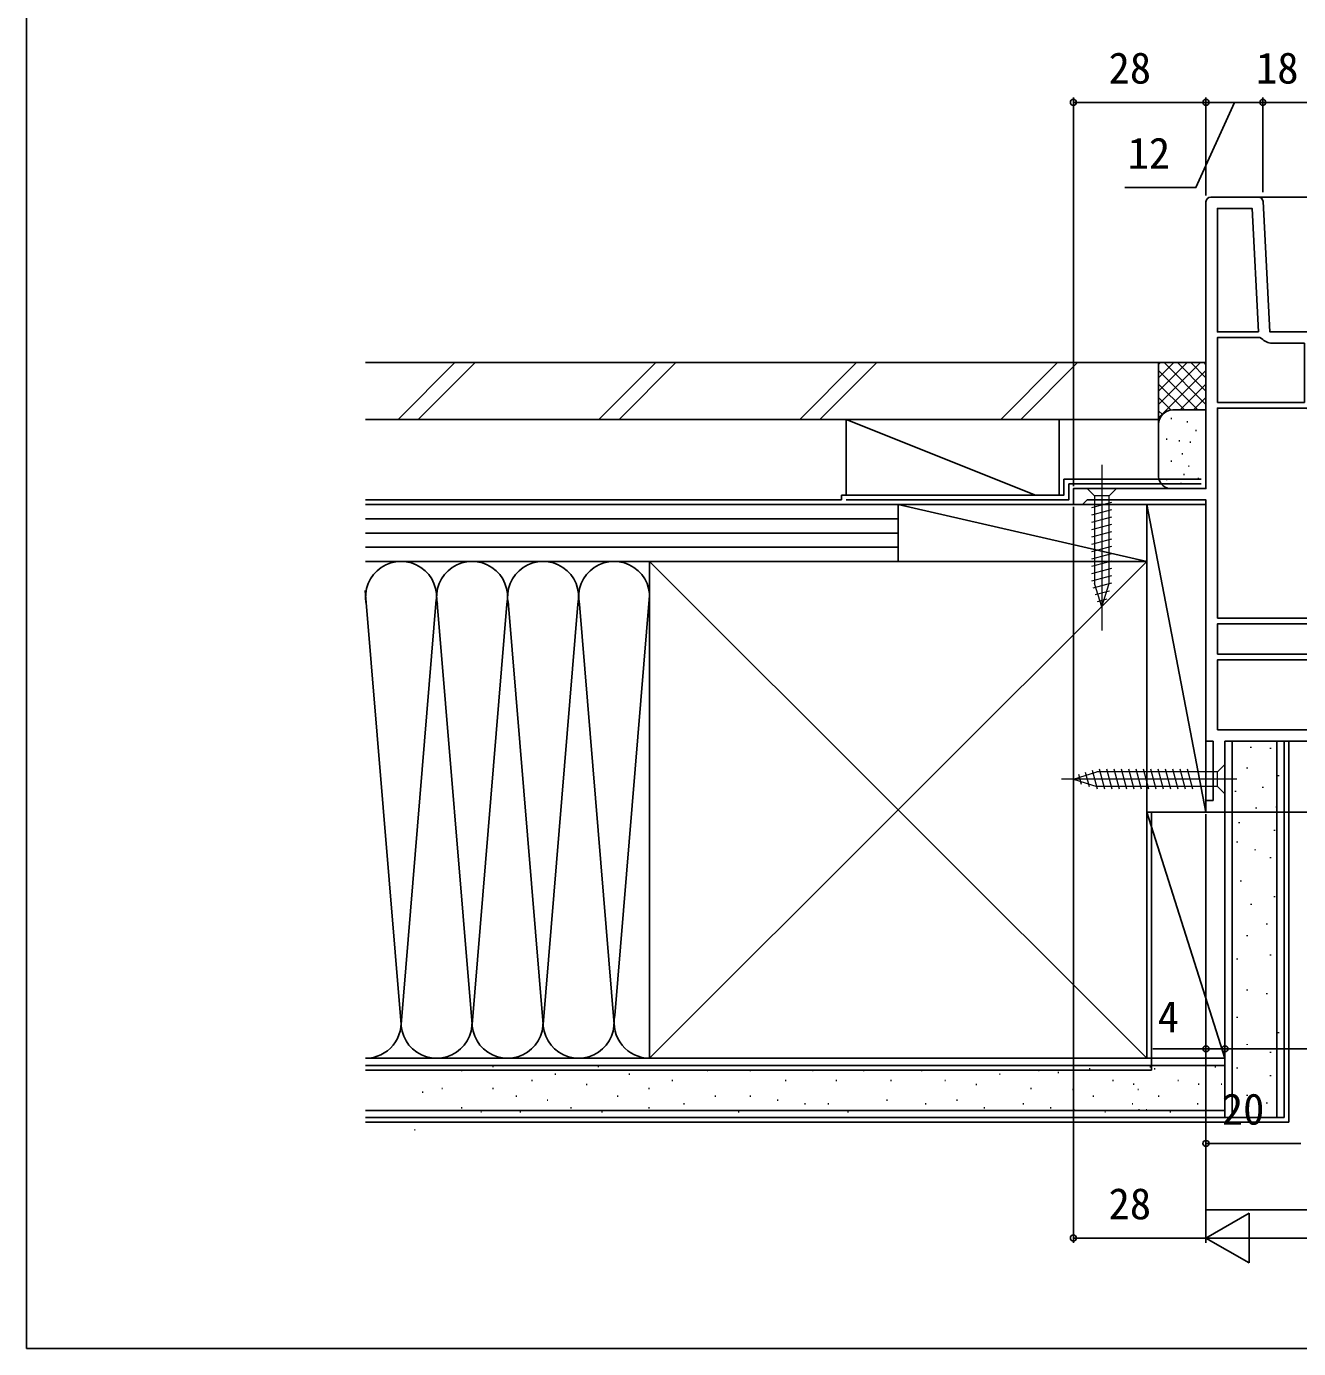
# Model space of a CAD drawing. Units: millimetres, scale not verified. Extents: x -525 to 525, y -783 to 778.
# Drawn here: x -525 to -256.3, y -782.7 to -503.3 of the extents above; entities that cross this region are included whole.
import ezdxf
from ezdxf.enums import TextEntityAlignment as Align

# ---------------------------------------------------------------- set-up
doc = ezdxf.new("R2010")
doc.units = ezdxf.units.MM
doc.header["$LTSCALE"] = 4
for name, color, linetype in [('0-3_YKK_11', 7, 'Continuous'), ('0-4_YKK_12', 2, 'Continuous'), ('0-7_YKK_D', 6, 'Continuous'), ('0-8_YKK_ZWAK', 7, 'Continuous'), ('0-9_YSS_K', 3, 'Continuous'), ('0-A_YSS_KE', 3, 'Continuous')]:
    doc.layers.add(name, color=color, linetype=linetype)
doc.layers.add('0-5_YKK_13', color=4, linetype='Continuous', lineweight=18)
doc.styles.add('ＭＳ ゴシック', font='')
doc.styles.get('ＭＳ ゴシック').set_extended_font_data('MS Gothic')

msp = doc.modelspace()

# ---------------------------------------------------------------- linework, layer by layer
at = {"layer": '0-3_YKK_11'}
msp.add_line((-264.82, -539.36), (-274.871, -539.36), dxfattribs=at)
for points in [[(-275.871, -540.36), (-275.871, -600.96), (-303.871, -600.96), (-303.871, -604.36), (-301.971, -604.36), (-301.471, -603.86), (-300.971, -603.36), (-275.871, -603.36), (-275.871, -654.36), (-274.371, -654.36), (-274.371, -666.86), (-275.871, -666.86), (-275.871, -669.36), (-271.871, -669.36), (-271.871, -654.36), (-219.871, -654.36), (-219.871, -652.56), (-221.871, -652.56), (-221.871, -627.86), (-225.171, -627.86)], [(-247.045, -574.075), (-252.671, -575.068), (-252.671, -570.26), (-247.315, -570.26), (-246.447, -570.802), (-245.871, -570.483), (-245.871, -567.86), (-262.378, -567.86), (-263.822, -540.308)], [(-264.114, -569.237), (-264.496, -569.06), (-273.471, -569.06), (-273.471, -582.76)], [(-273.471, -582.76), (-255.071, -582.76), (-255.071, -570.26), (-261.903, -570.26)], [(-273.471, -628.36), (-273.471, -583.96), (-254.671, -583.96), (-254.326, -584.098)], [(-252.471, -626.46), (-252.471, -628.36), (-273.471, -628.36)], [(-247.582, -637.337), (-247.964, -637.16), (-273.471, -637.16), (-273.471, -651.96)], [(-273.471, -651.96), (-247.071, -651.96), (-247.071, -638.053), (-247.248, -637.671)]]:
    msp.add_lwpolyline(points, dxfattribs=at)
for points in [[(-264.781, -567.86), (-266.149, -541.76), (-273.471, -541.76), (-273.471, -567.86)], [(-273.471, -635.96), (-248.271, -635.96), (-248.271, -629.56), (-273.471, -629.56)]]:
    msp.add_lwpolyline(points, close=True, dxfattribs=at)
for centre, radius, start, end in [((-274.871, -540.36), 1, 90.00001, 179.99999), ((-264.82, -540.36), 1, 3.00003, 90), ((-261.903, -567.36), 2.9, 220.32022, 270.00001)]:
    msp.add_arc(centre, radius, start, end, dxfattribs=at)
at = {"layer": '0-4_YKK_12'}
for p, q in [((-265.873, -539.36), (2.602, -539.36)), ((-273.424, -669.36), (2.602, -669.36))]:
    msp.add_line(p, q, dxfattribs=at)
at = {"layer": '0-5_YKK_13'}
for p, q in [((-297.871, -595.96), (-297.871, -630.96)), ((-294.771, -600.96), (-300.971, -600.96)), ((-300.971, -600.96), (-299.421, -602.51)), ((-299.421, -602.51), (-299.421, -621.044)), ((-296.321, -602.51), (-299.421, -602.51)), ((-294.771, -600.96), (-296.321, -602.51)), ((-296.321, -621.044), (-296.321, -602.51)), ((-299.971, -604.937), (-295.771, -603.811)), ((-299.971, -606.49), (-295.771, -605.364)), ((-299.971, -608.043), (-295.771, -606.917)), ((-299.971, -609.595), (-295.771, -608.47)), ((-299.971, -611.148), (-295.771, -610.023)), ((-299.971, -612.701), (-295.771, -611.576)), ((-299.971, -614.254), (-295.771, -613.129)), ((-299.971, -615.807), (-295.771, -614.682)), ((-299.971, -617.36), (-295.771, -616.235)), ((-299.971, -618.913), (-295.771, -617.788)), ((-299.971, -620.466), (-295.771, -619.34)), ((-299.712, -621.949), (-295.771, -620.893)), ((-297.871, -625.96), (-299.421, -621.044)), ((-299.261, -623.381), (-296.225, -622.568)), ((-297.871, -625.96), (-296.321, -621.044)), ((-298.809, -624.813), (-296.76, -624.264)), ((-271.871, -659.26), (-273.421, -660.81)), ((-303.871, -662.36), (-298.955, -660.81)), ((-302.175, -663.472), (-302.724, -661.422)), ((-300.479, -664.007), (-301.292, -660.97)), ((-298.804, -664.46), (-299.86, -660.519)), ((-273.421, -660.81), (-298.955, -660.81)), ((-297.251, -664.46), (-298.377, -660.26)), ((-295.699, -664.46), (-296.824, -660.26)), ((-294.146, -664.46), (-295.271, -660.26)), ((-292.593, -664.46), (-293.718, -660.26)), ((-291.04, -664.46), (-292.165, -660.26)), ((-289.487, -664.46), (-290.612, -660.26)), ((-287.934, -664.46), (-289.059, -660.26)), ((-286.381, -664.46), (-287.506, -660.26)), ((-284.828, -664.46), (-285.954, -660.26)), ((-283.275, -664.46), (-284.401, -660.26)), ((-281.722, -664.46), (-282.848, -660.26)), ((-280.169, -664.46), (-281.295, -660.26)), ((-278.617, -664.46), (-279.742, -660.26)), ((-269.371, -662.36), (-306.371, -662.36)), ((-303.871, -662.36), (-298.955, -663.91)), ((-303.871, -662.36), (-298.955, -663.91)), ((-273.421, -663.91), (-298.955, -663.91))]:
    msp.add_line(p, q, dxfattribs=at)
msp.add_lwpolyline([(-271.871, -659.26), (-271.871, -665.46), (-273.421, -663.91), (-273.421, -660.81)], dxfattribs=at)
at = {"layer": '0-7_YKK_D'}
for p, q in [((-303.871, -600.46), (-303.871, -518.36)), ((-275.871, -519.36), (-303.871, -519.36)), ((-275.871, -538.36), (-275.871, -518.36)), ((-275.871, -539.06), (-275.871, -518.36)), ((-263.871, -519.36), (-275.871, -519.36)), ((-263.871, -538.36), (-263.871, -518.36)), ((-263.871, -538.36), (-263.871, -518.36)), ((-263.871, -519.36), (-245.871, -519.36)), ((-303.871, -604.86), (-303.871, -760.36)), ((-275.871, -669.76), (-275.871, -760.36)), ((-275.871, -669.76), (-275.871, -740.36)), ((-275.871, -669.76), (-275.871, -760.36)), ((-275.871, -669.76), (-275.871, -720.36)), ((-271.871, -669.86), (-271.871, -720.36)), ((-271.871, -669.86), (-271.871, -720.36)), ((-271.871, -719.36), (-219.871, -719.36)), ((-275.871, -739.36), (-255.871, -739.36)), ((-275.871, -759.36), (-266.778, -754.11)), ((-266.778, -764.61), (-266.778, -754.11)), ((-275.871, -759.36), (-303.871, -759.36)), ((-275.871, -759.36), (-266.778, -764.61)), ((-275.871, -759.36), (-257.685, -759.36)), ((-265.371, -759.36), (273.629, -759.36))]:
    msp.add_line(p, q, dxfattribs=at)
for points in [[(-269.871, -519.36), (-277.994, -537.36), (-293.039, -537.36)], [(-271.871, -719.36), (-275.871, -719.36), (-287.097, -719.36)]]:
    msp.add_lwpolyline(points, dxfattribs=at)
for centre in [(-303.871, -519.36), (-275.871, -519.36), (-275.871, -519.36), (-263.871, -519.36), (-263.871, -519.36), (-275.871, -719.36), (-271.871, -719.36), (-271.871, -719.36), (-275.871, -739.36), (-303.871, -759.36)]:
    msp.add_circle(centre, 0.637, dxfattribs=at)
at = {"layer": '0-8_YKK_ZWAK'}
msp.add_line((-525, 747.3), (-525, -782.7), dxfattribs=at)
msp.add_lwpolyline([(-525, -782.7), (525, -782.7), (525, 747.3)], dxfattribs=at)
at = {"layer": '0-9_YSS_K'}
for p, q in [((-446.504, -586.36), (-434.504, -574.36)), ((-442.261, -586.36), (-430.261, -574.36)), ((-404.078, -586.36), (-392.078, -574.36)), ((-399.835, -586.36), (-387.835, -574.36)), ((-361.651, -586.36), (-349.651, -574.36)), ((-357.408, -586.36), (-345.408, -574.36)), ((-319.225, -586.36), (-307.225, -574.36)), ((-314.982, -586.36), (-302.982, -574.36)), ((-285.872, -574.36), (-275.872, -574.36)), ((-285.872, -587.36), (-285.872, -574.36)), ((-277.014, -574.36), (-285.872, -583.218)), ((-279.842, -574.36), (-285.872, -580.39)), ((-282.671, -574.36), (-285.872, -577.561)), ((-285.499, -574.36), (-285.872, -574.733)), ((-275.872, -583.218), (-284.73, -574.36)), ((-275.872, -580.39), (-281.901, -574.36)), ((-275.872, -577.561), (-279.073, -574.36)), ((-275.872, -574.733), (-276.244, -574.36)), ((-275.872, -576.047), (-285.872, -586.047)), ((-277.558, -584.36), (-285.872, -576.047)), ((-280.387, -584.36), (-285.872, -578.875)), ((-275.872, -578.875), (-281.357, -584.36)), ((-283.197, -584.378), (-285.872, -581.703)), ((-275.872, -581.703), (-278.546, -584.378)), ((-311.872, -602.36), (-351.872, -586.36)), ((-351.872, -586.36), (-351.872, -602.36)), ((-306.872, -586.36), (-351.872, -586.36)), ((-306.872, -586.36), (-306.872, -602.36)), ((-285.077, -585.326), (-285.872, -584.532)), ((-283.067, -586.188), (-283.267, -586.188)), ((-282.872, -584.36), (-275.872, -584.36)), ((-285.872, -598.46), (-285.872, -587.36)), ((-279.729, -586.856), (-279.929, -586.856)), ((-277.873, -588.686), (-278.073, -588.686)), ((-284.068, -590.528), (-284.268, -590.528)), ((-281.398, -590.861), (-281.598, -590.861)), ((-279.061, -591.195), (-279.261, -591.195)), ((-280.795, -593.654), (-280.995, -593.654)), ((-283.067, -595.201), (-283.267, -595.201)), ((-279.395, -596.202), (-279.595, -596.202)), ((-284.068, -599.043), (-284.268, -599.043)), ((-281.064, -599.874), (-281.264, -599.874)), ((-280.416, -597.98), (-280.616, -597.98)), ((-277.412, -598.812), (-277.612, -598.812)), ((-276.172, -600.96), (-282.872, -600.96)), ((-453.366, -604.36), (-340.872, -604.36)), ((-351.872, -604.36), (-306.872, -604.36)), ((-340.872, -616.36), (-340.872, -604.36)), ((-340.872, -604.36), (-288.372, -616.36)), ((-275.871, -669.36), (-288.372, -604.36)), ((-453.366, -607.36), (-340.872, -607.36)), ((-453.366, -610.36), (-340.872, -610.36)), ((-453.366, -613.36), (-340.872, -613.36)), ((-393.375, -616.36), (-453.368, -616.36)), ((-340.872, -616.36), (-453.366, -616.36)), ((-288.375, -721.36), (-393.375, -616.36)), ((-288.375, -616.36), (-393.375, -721.36)), ((-445.875, -714.241), (-453.452, -622.543)), ((-438.45, -624.393), (-445.875, -714.241)), ((-430.875, -714.241), (-438.376, -623.467)), ((-423.535, -625.426), (-430.875, -714.241)), ((-423.265, -624.805), (-415.875, -714.241)), ((-415.875, -714.241), (-408.533, -625.392)), ((-408.216, -625.392), (-400.875, -714.241)), ((-393.381, -623.555), (-400.716, -712.329)), ((-270.374, -733.86), (-270.374, -654.36)), ((-266.426, -655.552), (-266.426, -655.752)), ((-262.215, -655.779), (-262.215, -655.979)), ((-260.874, -733.86), (-260.874, -654.36)), ((-258.374, -734.86), (-258.374, -654.36)), ((-267.16, -659.9), (-267.16, -660.1)), ((-260.567, -661.548), (-260.567, -661.748)), ((-269.655, -664.842), (-269.655, -665.042)), ((-263.863, -664.021), (-263.863, -664.221)), ((-288.375, -669.36), (-271.874, -669.36)), ((-288.375, -721.36), (-288.375, -669.36)), ((-288.375, -669.36), (-271.874, -721.36)), ((-271.874, -721.36), (-271.874, -668.912)), ((-265.257, -668.35), (-265.257, -668.55)), ((-260.969, -668.16), (-260.969, -668.36)), ((-268.875, -671.468), (-268.875, -671.668)), ((-261.391, -673.087), (-261.391, -673.287)), ((-269.308, -675.559), (-269.308, -675.759)), ((-265.512, -677.207), (-265.512, -677.407)), ((-262.215, -678.856), (-262.215, -679.056)), ((-268.484, -683.801), (-268.484, -684.001)), ((-261.391, -687.097), (-261.391, -687.297)), ((-266.336, -688.746), (-266.336, -688.946)), ((-263.039, -692.866), (-263.039, -693.066)), ((-267.16, -695.339), (-267.16, -695.539)), ((-269.308, -700.284), (-269.308, -700.484)), ((-262.215, -699.46), (-262.215, -699.66)), ((-267.16, -706.809), (-267.16, -707.008)), ((-263.039, -707.633), (-263.039, -707.833)), ((-269.308, -712.578), (-269.308, -712.778)), ((-260.567, -715.874), (-260.567, -716.074)), ((-267.16, -718.347), (-267.16, -718.547)), ((-262.215, -719.995), (-262.215, -720.195)), ((-393.375, -721.36), (-453.368, -721.36)), ((-453.368, -722.86), (-271.874, -722.86)), ((-426.386, -723.102), (-426.586, -723.102)), ((-404.134, -723.102), (-404.334, -723.102)), ((-300.355, -723.58), (-300.555, -723.58)), ((-288.375, -721.36), (-271.874, -721.36)), ((-287.558, -723.19), (-287.758, -723.19)), ((-286.583, -723.58), (-286.783, -723.58)), ((-273.785, -723.19), (-273.985, -723.19)), ((-269.308, -723.292), (-269.308, -723.492)), ((-432.98, -723.926), (-433.18, -723.926)), ((-418.145, -726.074), (-418.345, -726.074)), ((-413.2, -724.75), (-413.4, -724.75)), ((-397.541, -724.75), (-397.741, -724.75)), ((-388.475, -726.074), (-388.675, -726.074)), ((-381.058, -723.926), (-381.258, -723.926)), ((-371.992, -723.926), (-372.192, -723.926)), ((-364.574, -726.074), (-364.774, -726.074)), ((-358.805, -723.926), (-359.005, -723.926)), ((-353.86, -726.074), (-354.06, -726.074)), ((-348.091, -723.926), (-348.291, -723.926)), ((-342.322, -726.074), (-342.522, -726.074)), ((-335.798, -723.926), (-335.998, -723.926)), ((-330.853, -726.074), (-331.053, -726.074)), ((-319.314, -724.75), (-319.514, -724.75)), ((-311.073, -723.926), (-311.273, -723.926)), ((-306.982, -724.359), (-307.182, -724.359)), ((-295.414, -726.074), (-295.614, -726.074)), ((-281.641, -726.074), (-281.841, -726.074)), ((-262.215, -724.94), (-262.215, -725.14)), ((-441.221, -728.547), (-441.421, -728.547)), ((-437.101, -727.723), (-437.301, -727.723)), ((-426.386, -727.723), (-426.586, -727.723)), ((-406.607, -726.898), (-406.807, -726.898)), ((-393.42, -727.723), (-393.62, -727.723)), ((-324.259, -726.898), (-324.459, -726.898)), ((-312.721, -727.723), (-312.921, -727.723)), ((-303.863, -727.978), (-304.063, -727.978)), ((-291.066, -726.808), (-291.266, -726.808)), ((-290.091, -727.978), (-290.291, -727.978)), ((-277.293, -726.808), (-277.493, -726.808)), ((-272.491, -726.808), (-272.691, -726.808)), ((-267.16, -729.061), (-267.16, -729.261)), ((-432.98, -731.843), (-433.18, -731.843)), ((-421.442, -729.371), (-421.642, -729.371)), ((-414.848, -730.195), (-415.048, -730.195)), ((-409.903, -731.843), (-410.103, -731.843)), ((-400.013, -729.371), (-400.213, -729.371)), ((-393.42, -731.843), (-393.62, -731.843)), ((-386.003, -731.019), (-386.203, -731.019)), ((-379.409, -729.371), (-379.609, -729.371)), ((-371.992, -729.371), (-372.192, -729.371)), ((-366.223, -730.195), (-366.423, -730.195)), ((-360.454, -731.019), (-360.654, -731.019)), ((-355.509, -731.019), (-355.709, -731.019)), ((-343.146, -730.195), (-343.346, -730.195)), ((-334.973, -731.019), (-335.173, -731.019)), ((-328.38, -730.195), (-328.58, -730.195)), ((-322.611, -731.843), (-322.811, -731.843)), ((-314.369, -731.019), (-314.569, -731.019)), ((-308.6, -731.843), (-308.8, -731.843)), ((-299.535, -729.371), (-299.735, -729.371)), ((-291.293, -731.019), (-291.493, -731.019)), ((-285.762, -729.371), (-285.962, -729.371)), ((-277.52, -731.019), (-277.72, -731.019)), ((-263.039, -730.709), (-263.039, -730.909)), ((-453.368, -732.36), (-271.874, -732.36)), ((-428.859, -732.668), (-429.059, -732.668)), ((-420.617, -732.668), (-420.817, -732.668)), ((-403.31, -732.668), (-403.51, -732.668)), ((-374.464, -732.668), (-374.664, -732.668)), ((-351.388, -732.668), (-351.588, -732.668)), ((-303.674, -732.265), (-303.874, -732.265)), ((-297.062, -732.668), (-297.262, -732.668)), ((-289.901, -732.265), (-290.101, -732.265)), ((-288.337, -732.265), (-288.537, -732.265)), ((-283.289, -732.668), (-283.489, -732.668)), ((-275.874, -733.86), (-275.874, -753.36)), ((-453.368, -734.86), (-258.374, -734.86)), ((-442.87, -736.486), (-443.07, -736.486)), ((-275.874, -753.36), (2.629, -753.36))]:
    msp.add_line(p, q, dxfattribs=at)
for points in [[(-340.872, -616.36), (-340.872, -604.36), (-288.372, -604.36), (-288.372, -616.36)], [(-288.372, -669.36), (-288.372, -604.36), (-275.872, -604.36), (-275.871, -669.36)]]:
    msp.add_lwpolyline(points, close=True, dxfattribs=at)
for centre, radius, start, end in [((-282.872, -587.36), 3, 90, 180), ((-283.264, -598.351), 2.609, 181.73764, 278.65122), ((-445.875, -623.86), 7.5, 348.21621, 191.78356), ((-430.875, -623.86), 7.5, 348.21621, 191.78332), ((-415.875, -623.86), 7.5, 348.21621, 191.78332), ((-400.875, -623.86), 7.5, 348.21621, 191.78332), ((-453.375, -713.86), 7.5, 270.0476, 11.78354), ((-438.375, -713.86), 7.5, 168.21647, 11.78354), ((-423.375, -713.86), 7.5, 168.21647, 11.78354), ((-408.375, -713.86), 7.5, 168.21647, 11.78354), ((-393.375, -713.86), 7.5, 168.21647, 270)]:
    msp.add_arc(centre, radius, start, end, dxfattribs=at)
at = {"layer": '0-A_YSS_KE'}
for p, q in [((-453.366, -574.36), (-285.872, -574.36)), ((-305.872, -598.96), (-276.872, -598.96)), ((-304.872, -599.96), (-276.872, -599.96)), ((-352.872, -603.36), (-453.366, -603.36)), ((-352.872, -602.36), (-352.872, -603.36)), ((-393.375, -630.325), (-393.375, -616.36)), ((-393.375, -721.36), (-393.375, -623.86)), ((-271.874, -733.86), (-271.874, -654.36)), ((-259.374, -654.36), (-271.874, -654.36)), ((-259.374, -733.86), (-259.374, -654.36)), ((-287.375, -669.36), (-287.375, -723.86)), ((-453.368, -721.36), (-271.874, -721.36)), ((-271.874, -733.86), (-271.874, -721.36)), ((-287.375, -723.86), (-453.368, -723.86)), ((-453.368, -733.86), (-271.874, -733.86)), ((-259.374, -733.86), (-271.874, -733.86))]:
    msp.add_line(p, q, dxfattribs=at)
for points in [[(-453.366, -586.36), (-285.872, -586.36), (-285.872, -574.36)], [(-305.872, -598.96), (-305.872, -602.36), (-352.872, -602.36)], [(-304.872, -599.96), (-304.872, -603.36), (-351.872, -603.36)], [(-393.375, -616.36), (-288.375, -616.36), (-288.375, -721.36), (-393.375, -721.36)]]:
    msp.add_lwpolyline(points, dxfattribs=at)

# ---------------------------------------------------------------- texts
at = {"layer": '0-7_YKK_D', "style": 'ＭＳ ゴシック'}
for s, p in [('28', (-296.442, -517.36)), ('18', (-265.3, -517.36)), ('12', (-292.42, -535.36)), ('4', (-286.058, -717.86)), ('20', (-272.519, -737.36)), ('28', (-296.442, -757.36))]:
    msp.add_text(s, height=6.598, dxfattribs=at).set_placement(p, align=Align.BOTTOM_LEFT)

doc.saveas('drawing.dxf')
